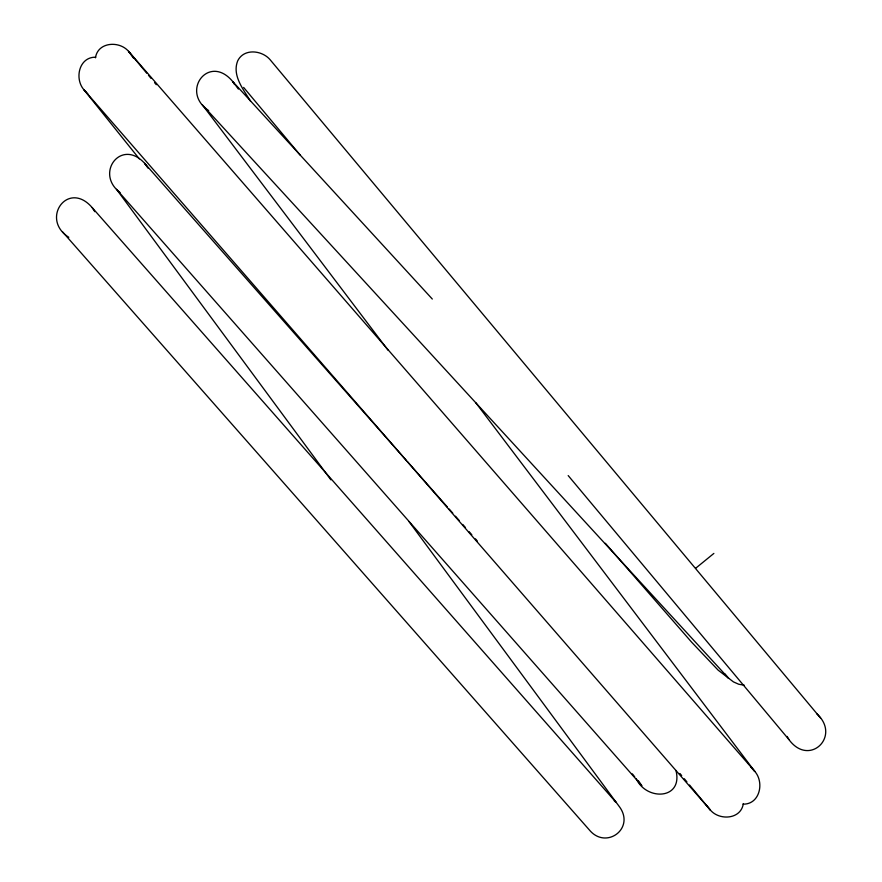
<?xml version="1.0" encoding="UTF-8"?>
<svg xmlns="http://www.w3.org/2000/svg" width="882" height="882" viewBox="0 0 882 882"><rect width="100%" height="100%" fill="white"/><g stroke="black" fill="none" stroke-linecap="round" stroke-linejoin="round"><path stroke-width="1.32" d="M95.477 57.804C97.726 41.917 119.335 40.517 128.529 51.31L754.805 771.43C764.551 782.444 759.865 804.483 743.107 804.152M743.339 803.568C741.101 819.444 719.503 820.877 710.341 810.04L84.044 89.898C74.231 78.906 78.917 56.845 95.697 57.198M695.81 568.14L713.869 553.422M744.232 685.182L738.763 684.256L733.449 681.896L718.135 670.144L691.664 642.228L605.361 543.29M68.807 237.291C39.866 219.067 68.002 179.465 92.169 207.601L616.132 802.466L614.291 800.9M208.67 110.57C179.741 91.474 209.078 52.876 232.76 81.596L432.312 299.042M120.095 192.574C94.352 173.236 121.429 137.713 144.681 163.357L406.558 460.713M88.156 94.418L84.044 89.898L139.312 158.848M750.714 766.91L754.805 771.43L475.641 402.545M816.534 713.549C841.693 735.853 809.389 767.594 788.938 739.59L568.184 475.574M407.429 461.661L447.328 506.963M449.147 509.013L452.775 513.137M455.487 516.224L459.114 520.347M462.741 524.459L465.464 527.546M469.092 531.67L471.815 534.757M475.442 538.869L477.25 540.931M62.49 231.79L589.374 829.962C605.824 849.95 634.919 828.904 619.848 807.317L408.994 521.56M724.629 673.661L728.62 678.291L202.408 104.903L388.047 350.198M820.58 718.058L270.046 59.634C261.855 50.131 243.829 48.201 237.688 60.88C231.911 75.411 243.355 89.457 250.554 101.165M243.619 87.417L300.2 155.078M146.743 73.206L128.529 51.31L133.557 58.146M148.485 75.29L151.087 78.432M154.57 82.621L156.312 84.705M679.934 773.492L681.676 775.587M684.289 778.729L686.902 781.871M689.515 785.002L710.341 810.04L706.438 805.332M632.361 773.889L634.731 776.855M636.319 778.828C646.385 800.955 683.197 799.754 675.987 770.493M234.369 83.735L232.76 81.596L234.689 84.694M235.99 85.863L238.405 89.071M147.096 166.632L144.681 163.357L148.209 168.33M330.882 479.83L116.501 189.299L641.853 785.741L638.347 780.746M92.169 207.601L94.804 211.669M787.152 736.448L788.938 739.59"/></g></svg>
